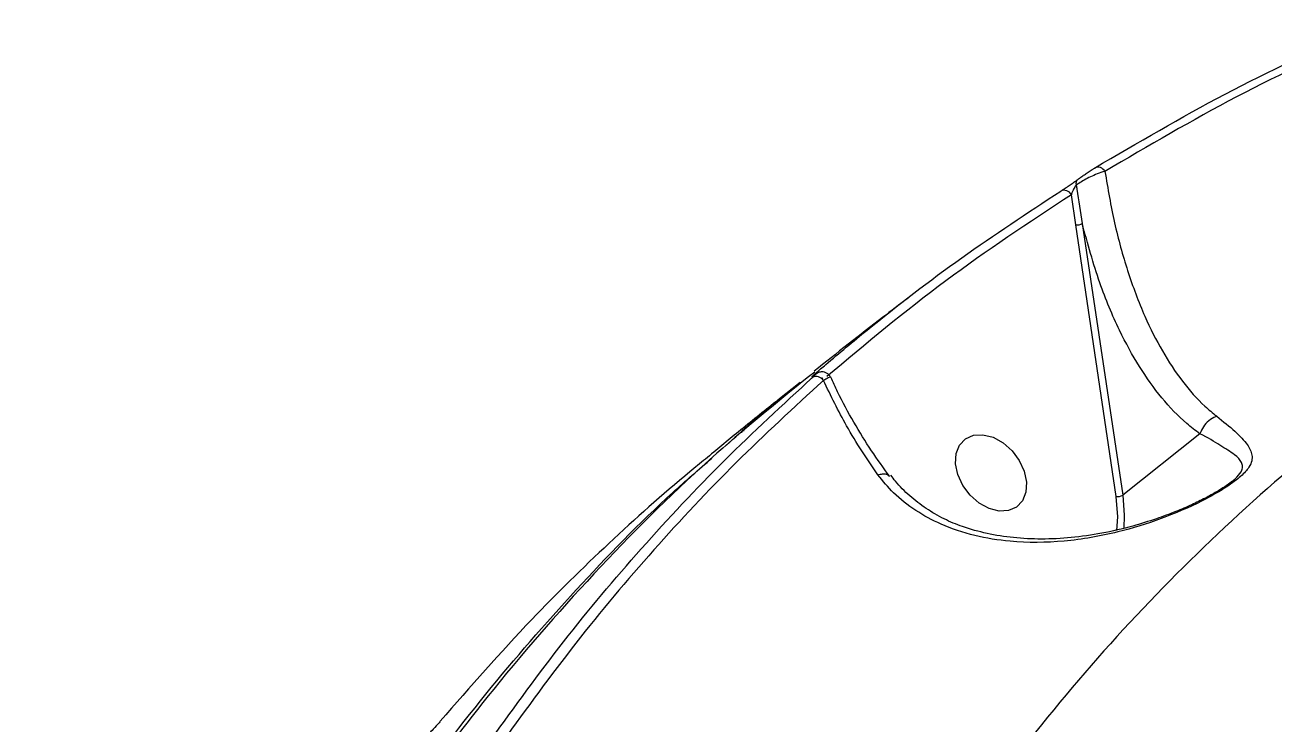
# Model space of a CAD drawing. Header units: millimetres. Extents: x -7151 to 6134, y -5040 to 5562.
# Drawn here: x -3691.3 to -3559.7, y 282.8 to 356.4 of the extents above; entities that cross this region are included whole.
import ezdxf

# ---------------------------------------------------------------- set-up
doc = ezdxf.new("R2010")
doc.units = ezdxf.units.MM
for name, color, linetype in [('DIKOM_ОБЪЕКТ', 7, 'Continuous'), ('DIKOM_РАЗМЕР_ЗОНА', 7, 'Continuous'), ('DIKOM_РАЗМЕР_ОБЪЕКТА', 7, 'Continuous')]:
    doc.layers.add(name, color=color, linetype=linetype)
doc.styles.add('style1', font='arial.ttf', dxfattribs={"width": 0.8})
doc.dimstyles.new('1-50', dxfattribs={"dimtxt": 300, "dimasz": 200, "dimexe": 100, "dimexo": 0, "dimgap": 100, "dimtad": 1, "dimtxsty": 'style1', "dimcen": 200, "dimclrd": 7, "dimclre": 7, "dimclrt": 7, "dimadec": 1, "dimazin": 2, "dimtfac": 1, "dimtmove": 0, "dimatfit": 2, "dimfxl": 0, "dimlwd": 25, "dimlwe": 18, "dimarcsym": 0})

# ---------------------------------------------------------------- blocks, each defined once
blk = doc.blocks.new('*D1')
at = {"layer": 'Defpoints', "color": 0, "transparency": 16777216}
for p in [(-2392.45, 3674.75), (-6010.84, -1738.88), (-3202.89, -1738.88)]:
    blk.add_point(p, dxfattribs=at)
at = {"layer": 'DIKOM_РАЗМЕР_ОБЪЕКТА', "color": 7, "lineweight": 18, "transparency": 16777216}
for p, q in [((-2392.45, 3674.75), (-6110.84, 3674.75)), ((-3202.89, -1738.88), (-6110.84, -1738.88))]:
    blk.add_line(p, q, dxfattribs=at)
at = {"layer": 'DIKOM_РАЗМЕР_ОБЪЕКТА', "color": 7, "lineweight": 25, "transparency": 16777216}
blk.add_line((-6010.84, 3474.75), (-6010.84, -1538.88), dxfattribs=at)
at = {"layer": 'DIKOM_РАЗМЕР_ОБЪЕКТА', "color": 7, "transparency": 16777216}
for points in [[(-6044.18, 3474.75), (-5977.51, 3474.75), (-6010.84, 3674.75)], [(-6044.18, -1538.88), (-5977.51, -1538.88), (-6010.84, -1738.88)]]:
    blk.add_solid(points, dxfattribs=at)
at = {"layer": 'DIKOM_РАЗМЕР_ОБЪЕКТА', "color": 7, "transparency": 16777216, "insert": (-6264.01, 967.94), "char_height": 300, "attachment_point": 5, "rotation": 90, "style": 'style1'}
blk.add_mtext('5400', dxfattribs=at)
blk = doc.blocks.new('*D2')
at = {"layer": 'Defpoints', "color": 0, "transparency": 16777216}
for p in [(-3409.24, 5551.13), (-6701.17, -3742.74), (-3065.41, -3742.74)]:
    blk.add_point(p, dxfattribs=at)
at = {"layer": 'DIKOM_РАЗМЕР_ЗОНА', "color": 7, "lineweight": 18, "transparency": 16777216}
for p, q in [((-3409.24, 5551.13), (-6801.17, 5551.13)), ((-3065.41, -3742.74), (-6801.17, -3742.74))]:
    blk.add_line(p, q, dxfattribs=at)
at = {"layer": 'DIKOM_РАЗМЕР_ЗОНА', "color": 7, "lineweight": 25, "transparency": 16777216}
blk.add_line((-6701.17, 5351.13), (-6701.17, -3542.74), dxfattribs=at)
at = {"layer": 'DIKOM_РАЗМЕР_ЗОНА', "color": 7, "transparency": 16777216}
for points in [[(-6734.5, 5351.13), (-6667.84, 5351.13), (-6701.17, 5551.13)], [(-6734.5, -3542.74), (-6667.84, -3542.74), (-6701.17, -3742.74)]]:
    blk.add_solid(points, dxfattribs=at)
at = {"layer": 'DIKOM_РАЗМЕР_ЗОНА', "color": 7, "transparency": 16777216, "insert": (-6954.45, 885.88), "char_height": 300, "attachment_point": 5, "rotation": 90, "style": 'style1'}
blk.add_mtext('9300', dxfattribs=at)

msp = doc.modelspace()

# ---------------------------------------------------------------- linework, layer by layer
at = {"layer": 'DIKOM_ОБЪЕКТ', "color": 7, "linetype": 'Continuous', "lineweight": 15}
for p, q in [((-3580.527, 335.305), (-3580.985, 338.478)), ((-3576.251, 306.681), (-3580.527, 335.305)), ((-3579.84, 335.449), (-3575.563, 306.822)), ((-3609.584, 318.696), (-3611.933, 316.816)), ((-3607.179, 319.171), (-3607.307, 319.066)), ((-3567.436, 313.275), (-3575.563, 306.822))]:
    msp.add_line(p, q, dxfattribs=at)
at = {"layer": 'DIKOM_ОБЪЕКТ', "color": 7, "linetype": 'Continuous', "lineweight": 15, "flags": 128}
for points in [[(-3593.132, 311.189), (-3592.773, 312.093), (-3592.145, 312.758), (-3591.299, 313.132), (-3590.302, 313.184), (-3589.237, 312.91), (-3588.189, 312.331), (-3587.243, 311.496), (-3586.476, 310.471), (-3585.95, 309.339), (-3585.708, 308.192), (-3585.769, 307.124), (-3586.128, 306.22), (-3586.756, 305.554), (-3587.603, 305.18), (-3588.599, 305.128), (-3589.664, 305.403), (-3590.713, 305.981), (-3591.658, 306.817), (-3592.425, 307.842), (-3592.951, 308.974), (-3593.194, 310.12), (-3593.132, 311.189)], [(-3576.175, 303.072), (-3576.094, 304.514), (-3576.251, 306.681)], [(-3575.563, 306.822), (-3575.402, 304.703), (-3575.465, 303.293)]]:
    msp.add_lwpolyline(points, dxfattribs=at)
at = {"layer": 'DIKOM_ОБЪЕКТ', "color": 7, "linetype": 'Continuous', "lineweight": 15}
for centre, radius, start, end in [((-3578.174, 340.556), 0.82, 28.0212, 116.46124), ((-3579.955, 339.675), 0.544, 128.60184, 199.55049), ((-3581.738, 338.105), 0.841, 26.36836, 116.01644), ((-3580.365, 336.245), 0.954, 260.22452, 303.42001), ((-3607.874, 318.397), 0.91, 34.41556, 116.50282), ((-3607.627, 319.186), 0.57, 89.68225, 126.31702), ((-3614.797, 313.471), 0.749, 128.93077, 172.10198), ((-3576.084, 307.614), 0.948, 259.87074, 303.33878)]:
    msp.add_arc(centre, radius, start, end, dxfattribs=at)
for points, knots in [([(-3207.602, 373.885), (-3210.662, 373.391), (-3219.535, 371.956), (-3234.119, 369.435), (-3251.305, 366.258), (-3268.347, 362.887), (-3285.24, 359.326), (-3301.982, 355.575), (-3318.566, 351.636), (-3334.99, 347.508), (-3351.248, 343.195), (-3367.337, 338.695), (-3383.252, 334.011), (-3398.989, 329.144), (-3414.544, 324.095), (-3429.913, 318.866), (-3445.092, 313.457), (-3460.076, 307.871), (-3474.863, 302.108), (-3489.448, 296.17), (-3503.827, 290.059), (-3517.997, 283.777), (-3531.953, 277.324), (-3545.693, 270.703), (-3559.213, 263.915), (-3572.509, 256.963), (-3585.576, 249.846), (-3598.414, 242.569), (-3611.017, 235.133), (-3623.383, 227.539), (-3635.508, 219.79), (-3647.389, 211.887), (-3659.024, 203.834), (-3670.404, 195.629), (-3680.988, 187.706), (-3687.673, 182.462), (-3690.743, 180.054)], [0, 0, 0, 0, 0.01577005, 0.04573195, 0.07569424, 0.10565654, 0.13561904, 0.1655819, 0.19554463, 0.22550721, 0.25547019, 0.28543308, 0.31539567, 0.34535888, 0.37532149, 0.40528482, 0.43524794, 0.46521116, 0.49517389, 0.5251373, 0.55510042, 0.58506349, 0.61502598, 0.6449892, 0.67495183, 0.70491474, 0.73487689, 0.76483931, 0.79480163, 0.82476318, 0.85472484, 0.88468645, 0.91464724, 0.94460777, 0.97456822, 1, 1, 1, 1]), ([(-3578.539, 341.29), (-3573.995, 343.956), (-3564.907, 349.289), (-3550.407, 356.067), (-3535.34, 362.006), (-3524.786, 365.095), (-3519.508, 366.639)], [0, 0, 0, 0, 0.2485967, 0.4971898, 0.7485935, 1, 1, 1, 1]), ([(-3518.554, 366.236), (-3523.761, 364.713), (-3534.174, 361.668), (-3549.161, 355.781), (-3563.694, 349.01), (-3572.864, 343.631), (-3577.45, 340.941)], [0, 0, 0, 0, 0.2485951, 0.4971924, 0.7485948, 1, 1, 1, 1]), ([(-3577.45, 340.941), (-3577.594, 340.899), (-3577.953, 340.794), (-3578.595, 340.541), (-3579.298, 340.208), (-3579.948, 339.85), (-3580.293, 339.613), (-3580.467, 339.493)], [0, 0, 0, 0, 0.1576527, 0.3931977, 0.5992135, 0.7967682, 1, 1, 1, 1]), ([(-3580.294, 340.1), (-3580.189, 340.177), (-3579.98, 340.331), (-3579.597, 340.598), (-3579.189, 340.875), (-3578.823, 341.113), (-3578.621, 341.239), (-3578.539, 341.29)], [0, 0, 0, 0, 0.1920241, 0.3835228, 0.5901644, 0.8340698, 1, 1, 1, 1]), ([(-3577.45, 340.941), (-3577.135, 339.109), (-3576.506, 335.444), (-3575.084, 330.332), (-3573.389, 325.816), (-3571.434, 321.938), (-3569.319, 318.749), (-3567.356, 316.523), (-3566.073, 315.472), (-3565.65, 315.125)], [0, 0, 0, 0, 0.1619207, 0.3238387, 0.4936302, 0.6385903, 0.7839113, 0.9287403, 1, 1, 1, 1]), ([(-3582.107, 338.861), (-3582.023, 338.914), (-3581.814, 339.047), (-3581.434, 339.299), (-3581.011, 339.587), (-3580.616, 339.863), (-3580.402, 340.021), (-3580.294, 340.1)], [0, 0, 0, 0, 0.1655205, 0.4119915, 0.6200262, 0.8096741, 1, 1, 1, 1]), ([(-3607.965, 319.645), (-3607.606, 319.955), (-3605.812, 321.506), (-3600.773, 325.696), (-3592.632, 331.96), (-3585.618, 336.559), (-3582.107, 338.861)], [0, 0, 0, 0, 0.0441432, 0.2207225, 0.6100151, 1, 1, 1, 1]), ([(-3580.985, 338.478), (-3585.464, 335.53), (-3594.433, 329.623), (-3602.661, 322.75), (-3606.781, 319.309)], [0, 0, 0, 0, 0.49926901, 1, 1, 1, 1]), ([(-3580.467, 339.493), (-3580.488, 339.47), (-3580.524, 339.431), (-3580.599, 339.325), (-3580.695, 339.165), (-3580.812, 338.929), (-3580.911, 338.693), (-3580.964, 338.541), (-3580.985, 338.478)], [0, 0, 0, 0, 0.0791458, 0.1357482, 0.3030947, 0.519148, 0.8023373, 1, 1, 1, 1]), ([(-3580.467, 339.493), (-3580.446, 339.354), (-3580.245, 338.002), (-3580.031, 336.656), (-3579.84, 335.449)], [0, 0, 0, 0, 0.1029113, 1, 1, 1, 1]), ([(-3567.436, 313.275), (-3567.901, 313.629), (-3569.31, 314.704), (-3571.488, 316.998), (-3573.859, 320.3), (-3576.064, 324.338), (-3578.157, 329.3), (-3579.258, 333.321), (-3579.84, 335.449)], [0, 0, 0, 0, 0.0822974, 0.2495038, 0.4172986, 0.5846548, 0.7802042, 1, 1, 1, 1]), ([(-3598.202, 327.593), (-3599.102, 326.912), (-3602.444, 324.383), (-3605.717, 321.775), (-3608.109, 319.868)], [0, 0, 0, 0, 0.2693124, 1, 1, 1, 1]), ([(-3608.048, 319.793), (-3611.53, 316.989), (-3619.437, 310.62), (-3630.728, 299.442), (-3641.478, 287.2), (-3650.823, 274.789), (-3658.944, 262.438), (-3666.327, 249.381), (-3672.138, 237.735), (-3675.174, 230.209), (-3676.274, 227.482)], [0, 0, 0, 0, 0.118087, 0.2681736, 0.4181391, 0.5449778, 0.6719646, 0.7989504, 0.9271407, 1, 1, 1, 1]), ([(-3606.365, 319.215), (-3606.367, 319.222), (-3606.401, 319.345), (-3606.573, 319.538), (-3606.844, 319.726), (-3607.126, 319.803), (-3607.365, 319.807), (-3607.557, 319.768), (-3607.698, 319.713), (-3607.794, 319.663), (-3607.891, 319.603), (-3607.974, 319.547), (-3608.084, 319.463), (-3608.13, 319.428)], [0, 0, 0, 0, 0.0083548, 0.1562096, 0.2975248, 0.4111381, 0.5072694, 0.5887764, 0.6545909, 0.7068607, 0.7685701, 0.9036397, 1, 1, 1, 1]), ([(-3543.778, 320.402), (-3547.799, 317.467), (-3556.169, 311.357), (-3567.871, 300.79), (-3579.057, 289.035), (-3589.281, 276.257), (-3598.098, 263.438), (-3603.014, 254.48), (-3605.234, 250.435)], [0, 0, 0, 0, 0.1606576, 0.334444, 0.5083828, 0.6821678, 0.8565292, 1, 1, 1, 1]), ([(-3642.186, 281.05), (-3639.67, 284.526), (-3634.638, 291.477), (-3626.386, 301.257), (-3617.667, 310.589), (-3611.409, 316.337), (-3608.28, 319.211)], [0, 0, 0, 0, 0.2490981, 0.498193, 0.749097, 1, 1, 1, 1]), ([(-3607.123, 318.911), (-3610.223, 316.064), (-3616.422, 310.371), (-3625.106, 301.088), (-3633.365, 291.314), (-3638.422, 284.328), (-3640.951, 280.836)], [0, 0, 0, 0, 0.2490965, 0.4981939, 0.7490976, 1, 1, 1, 1]), ([(-3617.35, 312.067), (-3615.624, 313.658), (-3613.118, 315.97), (-3610.392, 318.009), (-3609.543, 318.644)], [0, 0, 0, 0, 0.6883531, 1, 1, 1, 1]), ([(-3608.315, 319.182), (-3608.334, 319.165), (-3608.374, 319.129), (-3608.428, 319.082), (-3608.457, 319.057)], [0, 0, 0, 0, 0.4684925, 1, 1, 1, 1]), ([(-3608.122, 319.434), (-3608.186, 319.388), (-3608.323, 319.289), (-3608.355, 319.286), (-3608.246, 319.398), (-3608.059, 319.563), (-3607.965, 319.645)], [0, 0, 0, 0, 0.2214421, 0.4744652, 0.7373363, 1, 1, 1, 1]), ([(-3608.28, 319.211), (-3608.185, 319.296), (-3607.996, 319.467), (-3607.886, 319.583), (-3607.919, 319.581), (-3608.058, 319.48), (-3608.122, 319.434)], [0, 0, 0, 0, 0.2632188, 0.5266585, 0.7813797, 1, 1, 1, 1]), ([(-3608.092, 319.459), (-3608.117, 319.441), (-3608.168, 319.402), (-3608.198, 319.383), (-3608.19, 319.388), (-3608.189, 319.389)], [0, 0, 0, 0, 0.4600019, 0.9677551, 1, 1, 1, 1]), ([(-3606.393, 319.211), (-3606.388, 319.221), (-3606.366, 319.275), (-3606.597, 319.192), (-3606.948, 319.004), (-3607.123, 318.911)], [0, 0, 0, 0, 0.1060288, 0.554983, 1, 1, 1, 1]), ([(-3601.382, 308.954), (-3602.522, 310.632), (-3604.623, 313.724), (-3606.338, 317.283), (-3607.123, 318.911)], [0, 0, 0, 0, 0.54254391, 1, 1, 1, 1]), ([(-3600.161, 308.817), (-3600.802, 309.696), (-3602.116, 311.498), (-3603.934, 314.486), (-3605.365, 317.08), (-3606.111, 318.718), (-3606.345, 319.232)], [0, 0, 0, 0, 0.2790543, 0.5723266, 0.8658179, 1, 1, 1, 1]), ([(-3612.132, 316.657), (-3613.455, 315.608), (-3615.957, 313.623), (-3618.408, 311.575), (-3619.562, 310.61)], [0, 0, 0, 0, 0.5290003, 1, 1, 1, 1]), ([(-3565.65, 315.125), (-3564.976, 314.586), (-3563.628, 313.508), (-3562.418, 312.22), (-3561.909, 311.229), (-3561.921, 310.44), (-3562.225, 309.724), (-3563.026, 308.817), (-3564.711, 307.563), (-3567.592, 305.937), (-3571.495, 304.254), (-3576.377, 302.75), (-3581.735, 301.816), (-3586.844, 301.763), (-3591.208, 302.47), (-3594.578, 303.582), (-3597.445, 305.142), (-3599.718, 306.905), (-3600.854, 308.304), (-3601.382, 308.954)], [0, 0, 0, 0, 0.0760745, 0.1521356, 0.2132067, 0.2445031, 0.2757144, 0.3130148, 0.350637, 0.4012618, 0.4758023, 0.5507672, 0.6417667, 0.7326423, 0.7938304, 0.8549364, 0.9055424, 0.9561026, 1, 1, 1, 1]), ([(-3565.65, 315.125), (-3565.693, 315.11), (-3565.988, 315.003), (-3566.506, 314.685), (-3567.1, 314.052), (-3567.321, 313.539), (-3567.431, 313.282)], [0, 0, 0, 0, 0.0545104, 0.3767347, 0.6883407, 1, 1, 1, 1]), ([(-3615.613, 313.716), (-3615.629, 313.694), (-3615.685, 313.618), (-3615.751, 313.502), (-3615.762, 313.407), (-3615.765, 313.384)], [0, 0, 0, 0, 0.236963, 0.8179061, 1, 1, 1, 1]), ([(-3567.431, 313.282), (-3567.431, 313.281), (-3567.433, 313.279), (-3567.434, 313.276), (-3567.436, 313.275), (-3567.436, 313.275)], [0, 0, 0, 0, 0.3396326, 0.7873834, 1, 1, 1, 1]), ([(-3564.104, 308.228), (-3564.045, 308.269), (-3563.91, 308.364), (-3563.488, 308.746), (-3563.017, 309.286), (-3562.888, 309.832), (-3563.059, 310.422), (-3563.777, 311.129), (-3565.308, 312.054), (-3566.551, 312.861), (-3567.43, 313.282), (-3567.431, 313.282)], [0, 0, 0, 0, 0.01334815, 0.03078865, 0.13764812, 0.23011942, 0.32533205, 0.51559966, 0.75560942, 0.99973471, 1, 1, 1, 1]), ([(-3678.143, 224.789), (-3677.789, 225.747), (-3675.319, 232.424), (-3669.711, 244.097), (-3661.27, 259.681), (-3652.202, 273.566), (-3642.841, 285.96), (-3633.282, 296.908), (-3625.288, 305.178), (-3620.266, 309.522), (-3618.881, 310.72)], [0, 0, 0, 0, 0.0277936, 0.1936263, 0.3595938, 0.5254271, 0.6656858, 0.8061082, 0.946532, 1, 1, 1, 1]), ([(-3619.571, 310.621), (-3620.117, 310.177), (-3623.612, 307.341), (-3629.792, 301.79), (-3638.67, 293.126), (-3644.357, 286.616), (-3647.526, 282.988)], [0, 0, 0, 0, 0.0538497, 0.3442443, 0.6346427, 1, 1, 1, 1]), ([(-3601.382, 308.954), (-3601.347, 308.964), (-3601.123, 309.028), (-3600.723, 309.078), (-3600.332, 309.013), (-3600.227, 308.849), (-3600.19, 308.79)], [0, 0, 0, 0, 0.0621025, 0.397848, 0.7838333, 1, 1, 1, 1]), ([(-3564.1, 308.222), (-3564.111, 308.211), (-3564.265, 308.075), (-3564.808, 307.697), (-3565.719, 307.122), (-3566.894, 306.472), (-3568.349, 305.764), (-3570.077, 305.026), (-3572.154, 304.257), (-3574.746, 303.457), (-3577.749, 302.758), (-3580.968, 302.294), (-3584.092, 302.134), (-3587.065, 302.279), (-3589.856, 302.72), (-3592.307, 303.397), (-3594.458, 304.284), (-3596.334, 305.377), (-3598.05, 306.721), (-3599.296, 307.922), (-3599.858, 308.704), (-3600.015, 308.923)], [0, 0, 0, 0, 0.0023293, 0.030588, 0.0592071, 0.0952958, 0.1347611, 0.1797876, 0.2325445, 0.2961576, 0.3777671, 0.4579573, 0.5352688, 0.6093163, 0.6801946, 0.7484587, 0.8027246, 0.8599987, 0.9183428, 0.9771812, 1, 1, 1, 1]), ([(-3647.526, 282.988), (-3647.57, 282.937), (-3647.786, 282.681), (-3648.186, 282.233), (-3648.684, 281.711), (-3649.055, 281.341), (-3649.239, 281.174), (-3649.332, 281.09)], [0, 0, 0, 0, 0.0951428, 0.4719558, 0.7157426, 0.8571921, 1, 1, 1, 1])]:
    msp.add_open_spline(points, degree=3, knots=knots, dxfattribs=at)

# ---------------------------------------------------------------- dimensions: what is measured, and where the dimension line sits
at = {"layer": 'DIKOM_РАЗМЕР_ЗОНА'}
dim = msp.add_linear_dim(base=(-6701.172, -3742.74), p1=(-3409.242, 5551.127), p2=(-3065.405, -3742.74), angle=90, text='9300', dimstyle='1-50', dxfattribs=at)
dim.commit()
dim.dimension.update_dxf_attribs({"geometry": '*D2', "text_midpoint": (-6701.172, 885.879), "dimtype": 160})
at = {"layer": 'DIKOM_РАЗМЕР_ОБЪЕКТА'}
dim = msp.add_linear_dim(base=(-6010.843, -1738.877), p1=(-2392.449, 3674.75), p2=(-3202.885, -1738.877), angle=90, text='5400', dimstyle='1-50', dxfattribs=at)
dim.commit()
dim.dimension.update_dxf_attribs({"geometry": '*D1', "text_midpoint": (-6010.843, 967.936), "dimtype": 160})

doc.saveas('drawing.dxf')
